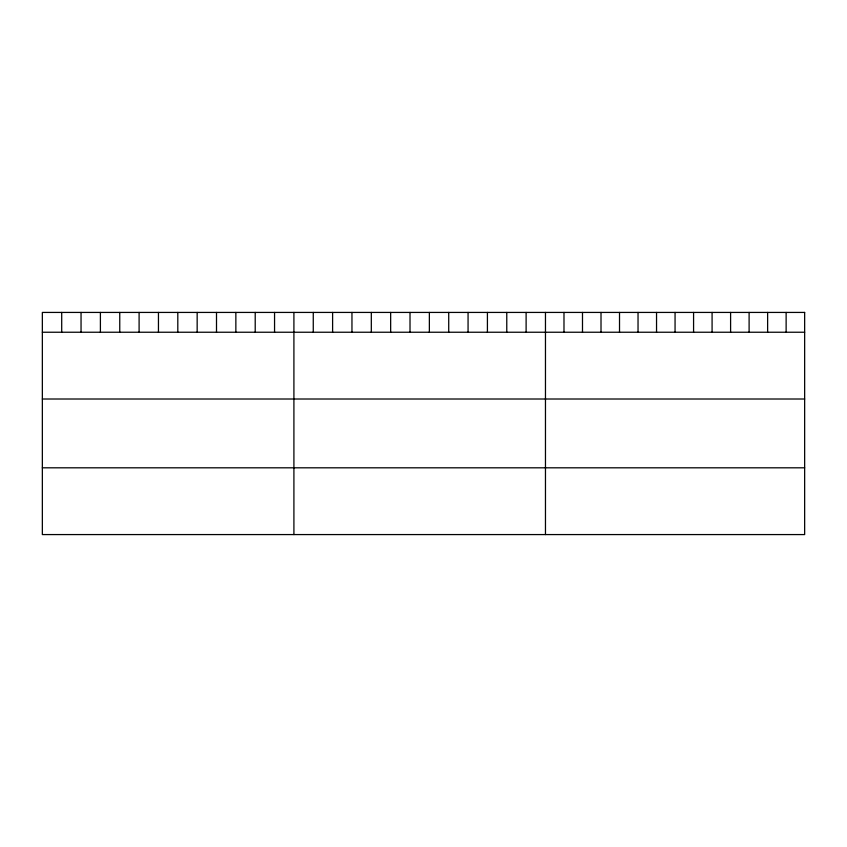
<?xml version="1.0" encoding="UTF-8"?>
<svg xmlns="http://www.w3.org/2000/svg" width="847" height="847" viewBox="0 0 847 847"><rect width="100%" height="100%" fill="white"/><g stroke="black" fill="none" stroke-linecap="round" stroke-linejoin="round"><path stroke-width="1.27" d="M42.35 332.236L804.65 332.236M42.35 399.011L804.65 399.011M42.35 467.809L804.65 467.809M786.132 312.427L786.132 332.236M767.626 312.427L767.626 332.236M749.108 312.427L749.108 332.236M730.601 312.427L730.601 332.236M712.083 312.427L712.083 332.236M693.577 312.427L693.577 332.236M675.059 312.427L675.059 332.236M656.541 312.427L656.541 332.236M638.035 312.427L638.035 332.236M619.517 312.427L619.517 332.236M601.01 312.427L601.01 332.236M582.492 312.427L582.492 332.236M563.986 312.427L563.986 332.236M545.468 312.427L545.468 534.573M526.114 312.427L526.114 332.236M506.771 312.427L506.771 332.236M487.417 312.427L487.417 332.236M468.063 312.427L468.063 332.236M448.719 312.427L448.719 332.236M429.365 312.427L429.365 332.236M410.012 312.427L410.012 332.236M390.658 312.427L390.658 332.236M371.314 312.427L371.314 332.236M351.96 312.427L351.96 332.236M332.606 312.427L332.606 332.236M313.263 312.427L313.263 332.236M293.909 312.427L293.909 534.573M274.555 312.427L274.555 332.236M255.212 312.427L255.212 332.236M235.858 312.427L235.858 332.236M216.504 312.427L216.504 332.236M197.16 312.427L197.16 332.236M177.806 312.427L177.806 332.236M158.453 312.427L158.453 332.236M139.099 312.427L139.099 332.236M119.755 312.427L119.755 332.236M100.401 312.427L100.401 332.236M81.047 312.427L81.047 332.236M61.704 312.427L61.704 332.236M804.65 312.427L42.35 312.427L42.35 534.573L804.65 534.573L804.65 312.427"/></g></svg>
